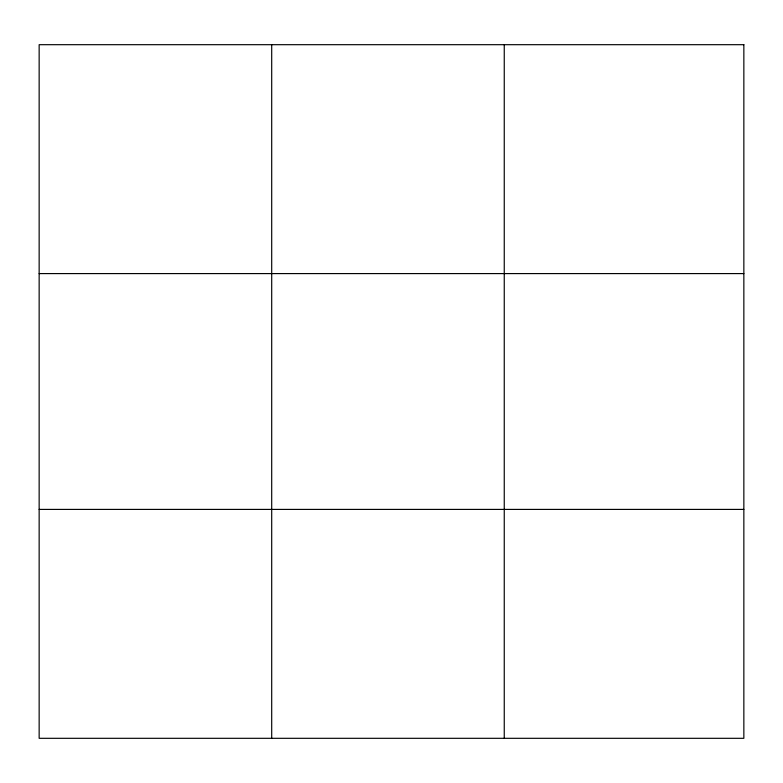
<?xml version="1.0" encoding="UTF-8"?>
<svg xmlns="http://www.w3.org/2000/svg" width="783" height="783" viewBox="0 0 783 783"><rect width="100%" height="100%" fill="white"/><g stroke="black" fill="none" stroke-linecap="round" stroke-linejoin="round"><path stroke-width="1.17" d="M271.701 738.31L271.701 44.69M504.252 738.31L504.252 44.69M39.15 273.59L743.85 273.59M39.15 509.41L743.85 509.41M743.85 44.69L743.85 738.31L39.15 738.31L39.15 44.69L743.85 44.69"/></g></svg>
